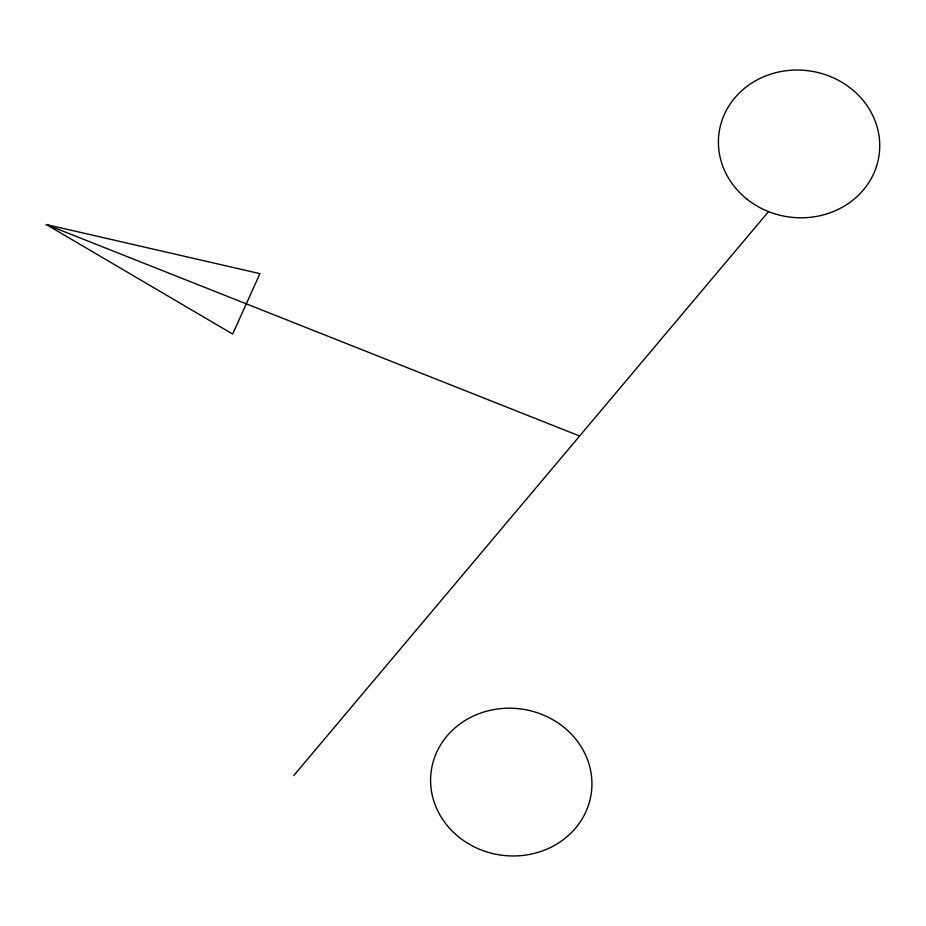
<?xml version="1.0" encoding="UTF-8"?>
<svg xmlns="http://www.w3.org/2000/svg" width="926" height="926" viewBox="0 0 926 926"><rect width="100%" height="100%" fill="white"/><g stroke="black" fill="none" stroke-linecap="round" stroke-linejoin="round"><path stroke-width="1.39" d="M293.739 775.618L768.545 211.603M46.3 224.543L259.928 273.633L232.669 334.066L46.3 224.543L579.63 436.019M459.458 837.544A80.782 73.744 7.7 0 0 590.719 796.626A80.782 73.744 7.7 0 0 483.627 712.082A80.782 73.744 7.7 0 0 459.458 837.544M747.259 199.368A80.782 73.744 7.7 0 0 878.519 158.462A80.782 73.744 7.7 0 0 771.439 73.918A80.782 73.744 7.7 0 0 747.259 199.368"/></g></svg>
